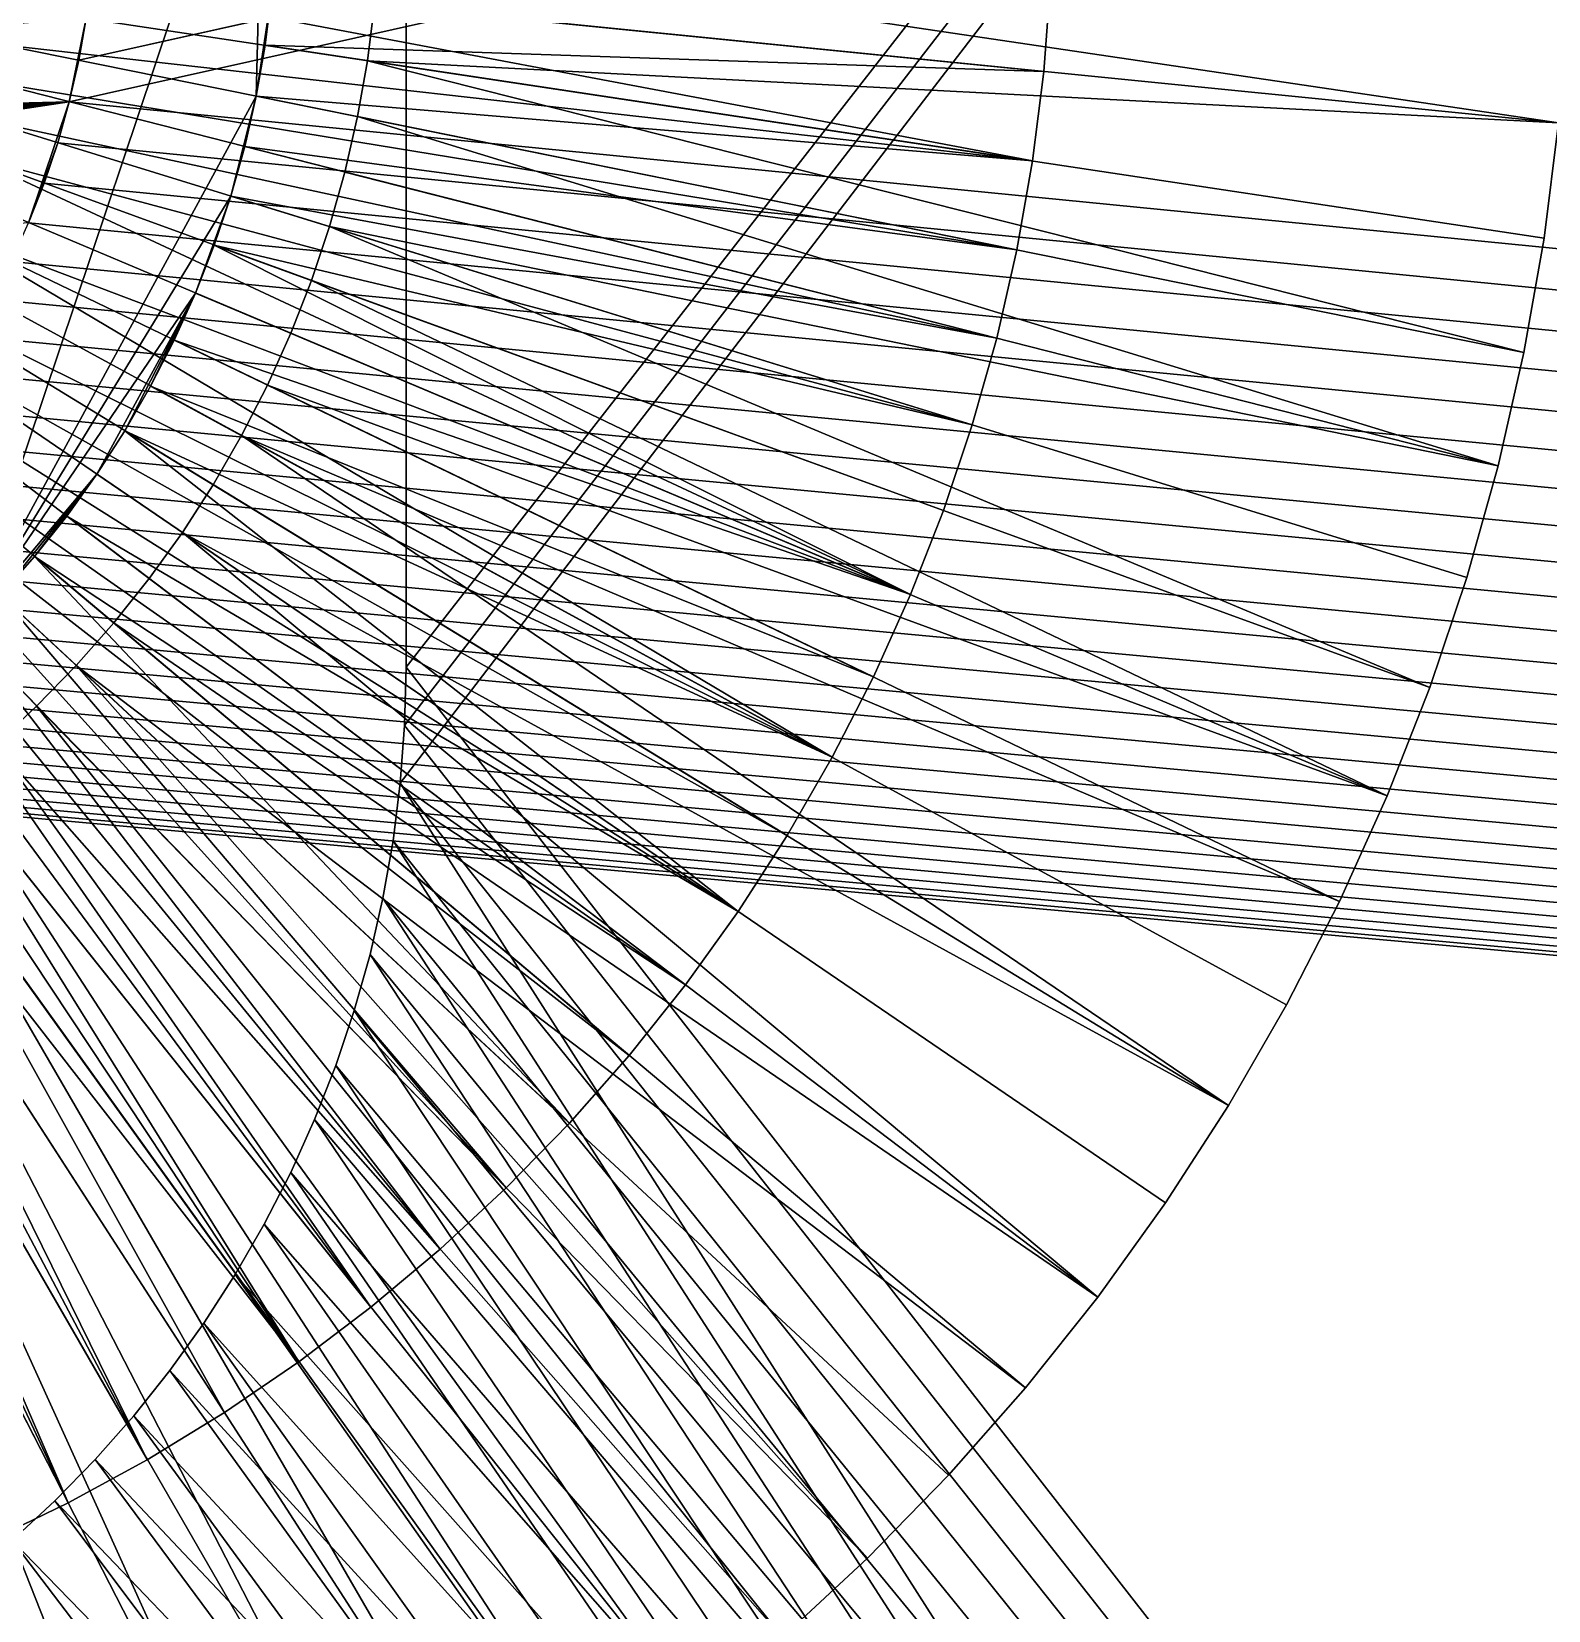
# Model space of a CAD drawing. Header units: millimetres. Extents: x 0 to 520, y -2 to 382.
# Drawn here: x 336.526 to 339.458, y 33.678 to 36.728 of the extents above; entities that cross this region are included whole.
import ezdxf

# ---------------------------------------------------------------- set-up
doc = ezdxf.new("R2010")
doc.units = ezdxf.units.MM

msp = doc.modelspace()

# ---------------------------------------------------------------- linework, layer by layer
at = {"layer": 'BRASS', "color": 52}
for points in [[(509.2, 369.2, 103), (10.8, 369.2, 103), (10.8, 10.8, 103)], [(509.2, 369.2, 103), (10.8, 10.8, 103), (509.2, 10.8, 103)], [(336.6173, 36.6731, 86), (481.6367, 69.0705, 86), (481.6847, 69.0037, 86)], [(336.6316, 36.7541, 86), (481.6367, 69.0705, 86), (336.6173, 36.6731, 86)], [(336.599, 36.5929, 86), (481.6847, 69.0037, 86), (499.5, 20.5, 86)], [(336.6173, 36.6731, 86), (481.6847, 69.0037, 86), (336.599, 36.5929, 86)], [(333.3684, 36.7541, 92), (336.6316, 37.2459, 92), (333.3827, 36.6731, 92)], [(333.3827, 36.6731, 92), (336.6316, 37.2459, 92), (336.6316, 36.7541, 92)], [(333.3827, 36.6731, 92), (336.6316, 36.7541, 92), (333.401, 36.5929, 92)], [(333.401, 36.5929, 92), (336.6316, 36.7541, 92), (333.4233, 36.5137, 92)], [(333.4233, 36.5137, 92), (336.6316, 36.7541, 92), (336.599, 36.5929, 92)], [(336.599, 36.5929, 92), (336.6316, 36.7541, 92), (336.6173, 36.6731, 92)], [(336.6173, 36.6731, 92), (336.6316, 36.7541, 92), (336.6173, 36.6731, 86)], [(336.6173, 36.6731, 86), (336.6316, 36.7541, 92), (336.6316, 36.7541, 86)], [(336.599, 36.5929, 92), (336.6173, 36.6731, 92), (336.599, 36.5929, 86)], [(336.599, 36.5929, 86), (336.6173, 36.6731, 92), (336.6173, 36.6731, 86)], [(333.4233, 36.5137, 92), (336.599, 36.5929, 92), (333.4495, 36.4357, 92)], [(333.4495, 36.4357, 92), (336.599, 36.5929, 92), (333.4796, 36.3591, 92)], [(333.4796, 36.3591, 92), (336.599, 36.5929, 92), (333.5134, 36.2841, 92)], [(333.5134, 36.2841, 92), (336.599, 36.5929, 92), (333.5509, 36.2109, 92)], [(333.5509, 36.2109, 92), (336.599, 36.5929, 92), (333.5921, 36.1396, 92)], [(333.5921, 36.1396, 92), (336.599, 36.5929, 92), (336.5204, 36.3591, 92)], [(336.5204, 36.3591, 92), (336.599, 36.5929, 92), (336.5767, 36.5137, 92)], [(336.599, 36.5929, 86), (499.5, 20.5, 86), (336.5767, 36.5137, 86)], [(336.5767, 36.5137, 92), (336.599, 36.5929, 92), (336.5767, 36.5137, 86)], [(336.5767, 36.5137, 86), (336.599, 36.5929, 92), (336.599, 36.5929, 86)], [(336.5204, 36.3591, 92), (336.5767, 36.5137, 92), (336.5505, 36.4357, 92)], [(336.5767, 36.5137, 86), (499.5, 20.5, 86), (336.5505, 36.4357, 86)], [(336.5505, 36.4357, 92), (336.5767, 36.5137, 92), (336.5505, 36.4357, 86)], [(336.5505, 36.4357, 86), (336.5767, 36.5137, 92), (336.5767, 36.5137, 86)], [(336.5505, 36.4357, 86), (499.5, 20.5, 86), (336.5204, 36.3591, 86)], [(336.5204, 36.3591, 92), (336.5505, 36.4357, 92), (336.5204, 36.3591, 86)], [(336.5204, 36.3591, 86), (336.5505, 36.4357, 92), (336.5505, 36.4357, 86)], [(336.5204, 36.3591, 86), (499.5, 20.5, 86), (336.4866, 36.2841, 86)], [(336.4866, 36.2841, 86), (499.5, 20.5, 86), (336.4491, 36.2109, 86)], [(336.4491, 36.2109, 86), (499.5, 20.5, 86), (336.4079, 36.1396, 86)], [(336.4079, 36.1396, 86), (499.5, 20.5, 86), (336.3633, 36.0705, 86)], [(336.3633, 36.0705, 86), (499.5, 20.5, 86), (336.3153, 36.0037, 86)], [(336.3153, 36.0037, 86), (499.5, 20.5, 86), (336.264, 35.9394, 86)], [(336.264, 35.9394, 86), (499.5, 20.5, 86), (336.2095, 35.8777, 86)], [(336.2095, 35.8777, 86), (499.5, 20.5, 86), (336.1521, 35.8188, 86)], [(336.1521, 35.8188, 86), (499.5, 20.5, 86), (336.0918, 35.7629, 86)], [(336.0918, 35.7629, 86), (499.5, 20.5, 86), (336.0288, 35.71, 86)], [(336.0288, 35.71, 86), (499.5, 20.5, 86), (335.9632, 35.6603, 86)], [(335.9632, 35.6603, 86), (499.5, 20.5, 86), (335.8952, 35.614, 86)], [(335.8952, 35.614, 86), (499.5, 20.5, 86), (335.825, 35.5711, 86)], [(335.825, 35.5711, 86), (499.5, 20.5, 86), (335.7527, 35.5317, 86)], [(335.7527, 35.5317, 86), (499.5, 20.5, 86), (335.6786, 35.496, 86)], [(335.6786, 35.496, 86), (499.5, 20.5, 86), (335.6028, 35.4641, 86)], [(335.6028, 35.4641, 86), (499.5, 20.5, 86), (335.5255, 35.4359, 86)], [(335.5255, 35.4359, 86), (499.5, 20.5, 86), (335.4469, 35.4117, 86)], [(335.3672, 35.3914, 86), (499.5, 20.5, 86), (335.2865, 35.3751, 86)], [(335.4469, 35.4117, 86), (499.5, 20.5, 86), (335.3672, 35.3914, 86)], [(335.2052, 35.3628, 86), (499.5, 20.5, 86), (335.1233, 35.3546, 86)], [(335.2865, 35.3751, 86), (499.5, 20.5, 86), (335.2052, 35.3628, 86)], [(499.5, 20.5, 86), (20.5, 20.5, 86), (185.0411, 35.3505, 86)], [(499.5, 20.5, 86), (185.0411, 35.3505, 86), (334.9589, 35.3505, 86)], [(335.0411, 35.3505, 86), (499.5, 20.5, 86), (334.9589, 35.3505, 86)], [(335.1233, 35.3546, 86), (499.5, 20.5, 86), (335.0411, 35.3505, 86)]]:
    msp.add_3dface(points, dxfattribs=at)
at = {"layer": 'STEEL', "color": 8}
for points in [[(347, 48, 86), (337.2472, 35.3878, 86), (337.2388, 35.276, 86)], [(347, 48, 86), (337.2388, 35.276, 86), (347, 20, 86)], [(347, 48, 86), (337.25, 35.5, 86), (337.2472, 35.3878, 86)], [(337.25, 38.5, 83), (347, 48, 83), (337.25, 35.5, 83)], [(337.25, 35.5, 83), (347, 48, 83), (347, 23, 83)], [(347, 48, 86), (337.25, 38.5, 86), (337.25, 35.5, 86)], [(337.25, 35.5, 83), (337.25, 35.5, 86), (337.25, 38.5, 83)], [(337.25, 38.5, 83), (337.25, 35.5, 86), (337.25, 38.5, 86)], [(336.3965, 38.4317, 90), (336.3965, 35.5683, 90), (336.9777, 37.2981, 90)], [(336.9777, 37.2981, 90), (336.3965, 35.5683, 90), (336.9603, 36.6037, 90)], [(336.9777, 37.2981, 90), (336.9603, 36.6037, 90), (336.9901, 36.8009, 90)], [(339.4776, 36.5519, 83), (337.1973, 36.8903, 83), (337.1891, 36.781, 83)], [(337.1973, 36.8903, 82), (339.4776, 36.5519, 82), (337.1891, 36.781, 82)], [(339.4944, 36.7757, 83), (337.1973, 36.8903, 83), (339.4776, 36.5519, 83)], [(337.1973, 36.8903, 82), (339.4944, 36.7757, 82), (339.4776, 36.5519, 82)], [(336.4925, 36.8506, 78.5), (338.4609, 36.4784, 78.5), (336.4832, 36.7764, 78.5)], [(336.4925, 36.8506, 78.5), (338.4826, 36.6515, 78.5), (338.4609, 36.4784, 78.5)], [(336.4925, 36.8506, 78.5), (338.4956, 36.8255, 78.5), (338.4826, 36.6515, 78.5)], [(338.4956, 36.8255, 82), (336.9901, 36.8009, 82), (338.4826, 36.6515, 82)], [(338.4826, 36.6515, 82), (338.4826, 36.6515, 78.5), (338.4956, 36.8255, 78.5)], [(338.4956, 36.8255, 82), (338.4826, 36.6515, 82), (338.4956, 36.8255, 78.5)], [(336.9901, 36.8009, 90), (336.9603, 36.6037, 90), (336.9777, 36.7019, 90)], [(336.9901, 36.8009, 90), (336.9777, 36.7019, 82), (336.9901, 36.8009, 82)], [(336.9901, 36.8009, 90), (336.9777, 36.7019, 90), (336.9777, 36.7019, 82)], [(338.4826, 36.6515, 82), (336.9901, 36.8009, 82), (336.9777, 36.7019, 82)], [(336.4832, 36.7764, 78.5), (338.4609, 36.4784, 78.5), (336.4703, 36.7028, 78.5)], [(339.4776, 36.5519, 83), (337.1891, 36.781, 83), (337.1754, 36.6721, 83)], [(337.1891, 36.781, 82), (339.4776, 36.5519, 82), (337.1754, 36.6721, 82)], [(337.1754, 36.6721, 82), (337.1891, 36.781, 83), (337.1891, 36.781, 82)], [(337.1754, 36.6721, 83), (337.1891, 36.781, 83), (337.1754, 36.6721, 82)], [(336.4703, 36.7028, 78.5), (338.4306, 36.3065, 78.5), (336.4536, 36.6299, 78.5)], [(336.4703, 36.7028, 78.5), (338.4609, 36.4784, 78.5), (338.4306, 36.3065, 78.5)], [(336.9777, 36.7019, 90), (336.9603, 36.6037, 90), (336.9603, 36.6037, 82)], [(336.9777, 36.7019, 90), (336.9603, 36.6037, 82), (336.9777, 36.7019, 82)], [(338.4609, 36.4784, 82), (336.9777, 36.7019, 82), (336.9603, 36.6037, 82)], [(338.4826, 36.6515, 82), (336.9777, 36.7019, 82), (338.4609, 36.4784, 82)], [(339.4108, 36.1083, 83), (337.1754, 36.6721, 83), (337.1564, 36.5641, 83)], [(337.1754, 36.6721, 82), (339.4108, 36.1083, 82), (337.1564, 36.5641, 82)], [(337.1564, 36.5641, 83), (337.1754, 36.6721, 83), (337.1564, 36.5641, 82)], [(337.1564, 36.5641, 82), (337.1754, 36.6721, 83), (337.1754, 36.6721, 82)], [(339.4497, 36.3293, 83), (337.1754, 36.6721, 83), (339.4108, 36.1083, 83)], [(339.4776, 36.5519, 83), (337.1754, 36.6721, 83), (339.4497, 36.3293, 83)], [(337.1754, 36.6721, 82), (339.4497, 36.3293, 82), (339.4108, 36.1083, 82)], [(337.1754, 36.6721, 82), (339.4776, 36.5519, 82), (339.4497, 36.3293, 82)], [(338.4826, 36.6515, 82), (338.4609, 36.4784, 78.5), (338.4826, 36.6515, 78.5)], [(338.4826, 36.6515, 82), (338.4609, 36.4784, 82), (338.4609, 36.4784, 78.5)], [(336.4536, 36.6299, 78.5), (338.3918, 36.1363, 78.5), (336.4334, 36.5579, 78.5)], [(336.4536, 36.6299, 78.5), (338.4306, 36.3065, 78.5), (338.3918, 36.1363, 78.5)], [(336.9603, 36.6037, 90), (336.3965, 35.5683, 90), (336.9111, 36.4105, 90)], [(336.9603, 36.6037, 90), (336.9111, 36.4105, 90), (336.9382, 36.5065, 90)], [(336.9603, 36.6037, 90), (336.9382, 36.5065, 90), (336.9382, 36.5065, 82)], [(336.9603, 36.6037, 90), (336.9382, 36.5065, 82), (336.9603, 36.6037, 82)], [(338.4306, 36.3065, 82), (336.9603, 36.6037, 82), (336.9382, 36.5065, 82)], [(338.4609, 36.4784, 82), (336.9603, 36.6037, 82), (338.4306, 36.3065, 82)], [(336.4334, 36.5579, 78.5), (338.3445, 35.9684, 78.5), (336.4095, 36.487, 78.5)], [(336.4334, 36.5579, 78.5), (338.3918, 36.1363, 78.5), (338.3445, 35.9684, 78.5)], [(339.3608, 35.8896, 83), (337.1564, 36.5641, 83), (337.132, 36.4571, 83)], [(337.1564, 36.5641, 82), (339.3608, 35.8896, 82), (337.132, 36.4571, 82)], [(337.132, 36.4571, 83), (337.1564, 36.5641, 83), (337.132, 36.4571, 82)], [(337.132, 36.4571, 82), (337.1564, 36.5641, 83), (337.1564, 36.5641, 82)], [(339.4108, 36.1083, 83), (337.1564, 36.5641, 83), (339.3608, 35.8896, 83)], [(337.1564, 36.5641, 82), (339.4108, 36.1083, 82), (339.3608, 35.8896, 82)], [(339.4776, 36.5519, 83), (339.4497, 36.3293, 82), (339.4776, 36.5519, 82)], [(339.4776, 36.5519, 83), (339.4497, 36.3293, 83), (339.4497, 36.3293, 82)], [(336.4095, 36.487, 78.5), (338.2252, 35.6405, 78.5), (336.3822, 36.4173, 78.5)], [(336.4095, 36.487, 78.5), (338.2889, 35.8029, 78.5), (338.2252, 35.6405, 78.5)], [(336.4095, 36.487, 78.5), (338.3445, 35.9684, 78.5), (338.2889, 35.8029, 78.5)], [(336.9111, 36.4105, 90), (336.9111, 36.4105, 82), (336.9382, 36.5065, 82)], [(336.9382, 36.5065, 90), (336.9111, 36.4105, 90), (336.9382, 36.5065, 82)], [(338.3918, 36.1363, 82), (336.9382, 36.5065, 82), (336.9111, 36.4105, 82)], [(338.4306, 36.3065, 82), (336.9382, 36.5065, 82), (338.3918, 36.1363, 82)], [(339.3608, 35.8896, 83), (337.132, 36.4571, 83), (337.1023, 36.3515, 83)], [(337.132, 36.4571, 82), (339.3608, 35.8896, 82), (337.1023, 36.3515, 82)], [(337.1023, 36.3515, 82), (337.1023, 36.3515, 83), (337.132, 36.4571, 82)], [(337.1023, 36.3515, 83), (337.132, 36.4571, 83), (337.132, 36.4571, 82)], [(338.4609, 36.4784, 82), (338.4306, 36.3065, 82), (338.4306, 36.3065, 78.5)], [(338.4609, 36.4784, 82), (338.4306, 36.3065, 78.5), (338.4609, 36.4784, 78.5)], [(336.3822, 36.4173, 78.5), (338.2252, 35.6405, 78.5), (336.3515, 36.3492, 78.5)], [(336.9111, 36.4105, 90), (336.3965, 35.5683, 90), (336.843, 36.2231, 90)], [(336.9111, 36.4105, 90), (336.843, 36.2231, 90), (336.8794, 36.316, 90)], [(336.9111, 36.4105, 90), (336.8794, 36.316, 90), (336.8794, 36.316, 82)], [(336.9111, 36.4105, 90), (336.8794, 36.316, 82), (336.9111, 36.4105, 82)], [(338.3445, 35.9684, 82), (336.9111, 36.4105, 82), (336.8794, 36.316, 82)], [(338.3918, 36.1363, 82), (336.9111, 36.4105, 82), (338.3445, 35.9684, 82)], [(336.3515, 36.3492, 78.5), (338.0738, 35.3261, 78.5), (336.3173, 36.2826, 78.5)], [(336.3515, 36.3492, 78.5), (338.1534, 35.4814, 78.5), (338.0738, 35.3261, 78.5)], [(336.3515, 36.3492, 78.5), (338.2252, 35.6405, 78.5), (338.1534, 35.4814, 78.5)], [(339.2286, 35.4609, 83), (337.1023, 36.3515, 83), (337.0673, 36.2476, 83)], [(337.1023, 36.3515, 82), (339.2286, 35.4609, 82), (337.0673, 36.2476, 82)], [(337.0673, 36.2476, 83), (337.1023, 36.3515, 83), (337.0673, 36.2476, 82)], [(337.0673, 36.2476, 82), (337.1023, 36.3515, 83), (337.1023, 36.3515, 82)], [(339.3001, 35.6736, 83), (337.1023, 36.3515, 83), (339.2286, 35.4609, 83)], [(339.3608, 35.8896, 83), (337.1023, 36.3515, 83), (339.3001, 35.6736, 83)], [(337.1023, 36.3515, 82), (339.3001, 35.6736, 82), (339.2286, 35.4609, 82)], [(337.1023, 36.3515, 82), (339.3608, 35.8896, 82), (339.3001, 35.6736, 82)], [(336.8794, 36.316, 90), (336.843, 36.2231, 90), (336.843, 36.2231, 82)], [(336.8794, 36.316, 90), (336.843, 36.2231, 82), (336.8794, 36.316, 82)], [(338.2252, 35.6405, 82), (336.8794, 36.316, 82), (336.843, 36.2231, 82)], [(338.2889, 35.8029, 82), (336.8794, 36.316, 82), (338.2252, 35.6405, 82)], [(338.3445, 35.9684, 82), (336.8794, 36.316, 82), (338.2889, 35.8029, 82)], [(338.3918, 36.1363, 82), (338.3918, 36.1363, 78.5), (338.4306, 36.3065, 78.5)], [(338.4306, 36.3065, 82), (338.3918, 36.1363, 82), (338.4306, 36.3065, 78.5)], [(339.4497, 36.3293, 83), (339.4108, 36.1083, 83), (339.4108, 36.1083, 82)], [(339.4497, 36.3293, 83), (339.4108, 36.1083, 82), (339.4497, 36.3293, 82)], [(336.3173, 36.2826, 78.5), (338.0738, 35.3261, 78.5), (336.2799, 36.2178, 78.5)], [(339.1466, 35.252, 83), (337.0673, 36.2476, 83), (337.0272, 36.1454, 83)], [(337.0673, 36.2476, 82), (339.1466, 35.252, 82), (337.0272, 36.1454, 82)], [(337.0272, 36.1454, 83), (337.0673, 36.2476, 83), (337.0272, 36.1454, 82)], [(337.0272, 36.1454, 82), (337.0673, 36.2476, 83), (337.0673, 36.2476, 82)], [(339.2286, 35.4609, 83), (337.0673, 36.2476, 83), (339.1466, 35.252, 83)], [(337.0673, 36.2476, 82), (339.2286, 35.4609, 82), (339.1466, 35.252, 82)], [(336.2799, 36.2178, 78.5), (337.9865, 35.175, 78.5), (336.2394, 36.155, 78.5)], [(336.2799, 36.2178, 78.5), (338.0738, 35.3261, 78.5), (337.9865, 35.175, 78.5)], [(336.843, 36.2231, 90), (336.3965, 35.5683, 90), (336.6525, 35.8734, 90)], [(336.843, 36.2231, 90), (336.6525, 35.8734, 90), (336.7066, 35.9571, 90)], [(336.843, 36.2231, 90), (336.7066, 35.9571, 90), (336.7564, 36.0435, 90)], [(336.843, 36.2231, 90), (336.7564, 36.0435, 90), (336.8019, 36.1322, 90)], [(336.8019, 36.1322, 90), (336.8019, 36.1322, 82), (336.843, 36.2231, 82)], [(336.843, 36.2231, 90), (336.8019, 36.1322, 90), (336.843, 36.2231, 82)], [(338.2252, 35.6405, 82), (336.843, 36.2231, 82), (336.8019, 36.1322, 82)], [(336.2394, 36.155, 78.5), (337.8918, 35.0284, 78.5), (336.1957, 36.0943, 78.5)], [(336.2394, 36.155, 78.5), (337.9865, 35.175, 78.5), (337.8918, 35.0284, 78.5)], [(336.8019, 36.1322, 90), (336.7564, 36.0435, 90), (336.7564, 36.0435, 82)], [(336.8019, 36.1322, 90), (336.7564, 36.0435, 82), (336.8019, 36.1322, 82)], [(338.1534, 35.4814, 82), (336.8019, 36.1322, 82), (336.7564, 36.0435, 82)], [(338.2252, 35.6405, 82), (336.8019, 36.1322, 82), (338.1534, 35.4814, 82)], [(339.1466, 35.252, 83), (337.0272, 36.1454, 83), (336.9821, 36.0455, 83)], [(337.0272, 36.1454, 82), (339.1466, 35.252, 82), (336.9821, 36.0455, 82)], [(336.9821, 36.0455, 82), (336.9821, 36.0455, 83), (337.0272, 36.1454, 82)], [(336.9821, 36.0455, 83), (337.0272, 36.1454, 83), (337.0272, 36.1454, 82)], [(338.3918, 36.1363, 82), (338.3445, 35.9684, 82), (338.3445, 35.9684, 78.5)], [(338.3918, 36.1363, 82), (338.3445, 35.9684, 78.5), (338.3918, 36.1363, 78.5)], [(336.1957, 36.0943, 78.5), (337.79, 34.8867, 78.5), (336.1491, 36.0358, 78.5)], [(336.1957, 36.0943, 78.5), (337.8918, 35.0284, 78.5), (337.79, 34.8867, 78.5)], [(339.4108, 36.1083, 83), (339.3608, 35.8896, 83), (339.3608, 35.8896, 82)], [(339.4108, 36.1083, 83), (339.3608, 35.8896, 82), (339.4108, 36.1083, 82)], [(336.1491, 36.0358, 78.5), (337.6812, 34.7502, 78.5), (336.0996, 35.9797, 78.5)], [(336.1491, 36.0358, 78.5), (337.79, 34.8867, 78.5), (337.6812, 34.7502, 78.5)], [(336.7564, 36.0435, 90), (336.7066, 35.9571, 90), (336.7066, 35.9571, 82)], [(336.7564, 36.0435, 90), (336.7066, 35.9571, 82), (336.7564, 36.0435, 82)], [(338.0738, 35.3261, 82), (336.7564, 36.0435, 82), (336.7066, 35.9571, 82)], [(338.1534, 35.4814, 82), (336.7564, 36.0435, 82), (338.0738, 35.3261, 82)], [(339.0544, 35.0475, 83), (336.9821, 36.0455, 83), (336.9321, 35.9478, 83)], [(336.9821, 36.0455, 82), (339.0544, 35.0475, 82), (336.9321, 35.9478, 82)], [(336.9321, 35.9478, 83), (336.9821, 36.0455, 83), (336.9321, 35.9478, 82)], [(336.9321, 35.9478, 82), (336.9821, 36.0455, 83), (336.9821, 36.0455, 82)], [(339.1466, 35.252, 83), (336.9821, 36.0455, 83), (339.0544, 35.0475, 83)], [(336.9821, 36.0455, 82), (339.1466, 35.252, 82), (339.0544, 35.0475, 82)], [(336.0474, 35.9262, 78.5), (336.0996, 35.9797, 78.5), (337.4438, 34.4945, 78.5)], [(336.0996, 35.9797, 78.5), (337.5657, 34.6194, 78.5), (337.4438, 34.4945, 78.5)], [(336.0996, 35.9797, 78.5), (337.6812, 34.7502, 78.5), (337.5657, 34.6194, 78.5)], [(338.3445, 35.9684, 82), (338.2889, 35.8029, 82), (338.2889, 35.8029, 78.5)], [(338.3445, 35.9684, 82), (338.2889, 35.8029, 78.5), (338.3445, 35.9684, 78.5)], [(336.6525, 35.8734, 90), (336.6525, 35.8734, 82), (336.7066, 35.9571, 82)], [(336.7066, 35.9571, 90), (336.6525, 35.8734, 90), (336.7066, 35.9571, 82)], [(337.8918, 35.0284, 82), (336.7066, 35.9571, 82), (336.6525, 35.8734, 82)], [(337.9865, 35.175, 82), (336.7066, 35.9571, 82), (337.8918, 35.0284, 82)], [(338.0738, 35.3261, 82), (336.7066, 35.9571, 82), (337.9865, 35.175, 82)], [(338.8398, 34.6535, 83), (336.9321, 35.9478, 83), (336.8772, 35.8528, 83)], [(336.9321, 35.9478, 82), (338.8398, 34.6535, 82), (336.8772, 35.8528, 82)], [(336.8772, 35.8528, 83), (336.9321, 35.9478, 83), (336.8772, 35.8528, 82)], [(336.8772, 35.8528, 82), (336.9321, 35.9478, 83), (336.9321, 35.9478, 82)], [(338.952, 34.8479, 83), (336.9321, 35.9478, 83), (338.8398, 34.6535, 83)], [(339.0544, 35.0475, 83), (336.9321, 35.9478, 83), (338.952, 34.8479, 83)], [(336.9321, 35.9478, 82), (338.952, 34.8479, 82), (338.8398, 34.6535, 82)], [(336.9321, 35.9478, 82), (339.0544, 35.0475, 82), (338.952, 34.8479, 82)], [(335.9925, 35.8753, 78.5), (336.0474, 35.9262, 78.5), (337.3159, 34.3758, 78.5)], [(337.3159, 34.3758, 78.5), (336.0474, 35.9262, 78.5), (337.4438, 34.4945, 78.5)], [(339.3001, 35.6736, 83), (339.3001, 35.6736, 82), (339.3608, 35.8896, 82)], [(339.3608, 35.8896, 83), (339.3001, 35.6736, 83), (339.3608, 35.8896, 82)], [(335.9352, 35.8273, 78.5), (335.9925, 35.8753, 78.5), (337.1822, 34.2636, 78.5)], [(337.1822, 34.2636, 78.5), (335.9925, 35.8753, 78.5), (337.3159, 34.3758, 78.5)], [(336.6525, 35.8734, 90), (336.3965, 35.5683, 90), (336.4661, 35.6397, 90)], [(336.6525, 35.8734, 90), (336.4661, 35.6397, 90), (336.5321, 35.7144, 90)], [(336.6525, 35.8734, 90), (336.5321, 35.7144, 90), (336.5943, 35.7924, 90)], [(336.6525, 35.8734, 90), (336.5943, 35.7924, 90), (336.5943, 35.7924, 82)], [(336.6525, 35.8734, 90), (336.5943, 35.7924, 82), (336.6525, 35.8734, 82)], [(337.8918, 35.0284, 82), (336.6525, 35.8734, 82), (336.5943, 35.7924, 82)], [(338.8398, 34.6535, 83), (336.8772, 35.8528, 83), (336.8177, 35.7607, 83)], [(336.8772, 35.8528, 82), (338.8398, 34.6535, 82), (336.8177, 35.7607, 82)], [(336.8177, 35.7607, 82), (336.8177, 35.7607, 83), (336.8772, 35.8528, 82)], [(336.8177, 35.7607, 83), (336.8772, 35.8528, 83), (336.8772, 35.8528, 82)], [(335.8756, 35.7821, 78.5), (335.9352, 35.8273, 78.5), (337.0431, 34.1582, 78.5)], [(337.0431, 34.1582, 78.5), (335.9352, 35.8273, 78.5), (337.1822, 34.2636, 78.5)], [(336.5943, 35.7924, 90), (336.5321, 35.7144, 90), (336.5321, 35.7144, 82)], [(336.5943, 35.7924, 90), (336.5321, 35.7144, 82), (336.5943, 35.7924, 82)], [(337.79, 34.8867, 82), (336.5943, 35.7924, 82), (336.5321, 35.7144, 82)], [(337.8918, 35.0284, 82), (336.5943, 35.7924, 82), (337.79, 34.8867, 82)], [(338.2889, 35.8029, 82), (338.2252, 35.6405, 82), (338.2252, 35.6405, 78.5)], [(338.2889, 35.8029, 82), (338.2252, 35.6405, 78.5), (338.2889, 35.8029, 78.5)], [(335.8138, 35.74, 78.5), (335.8756, 35.7821, 78.5), (337.0431, 34.1582, 78.5)], [(338.5871, 34.2829, 83), (336.8177, 35.7607, 83), (336.7537, 35.6716, 83)], [(336.8177, 35.7607, 82), (338.5871, 34.2829, 82), (336.7537, 35.6716, 82)], [(336.7537, 35.6716, 83), (336.8177, 35.7607, 83), (336.7537, 35.6716, 82)], [(336.7537, 35.6716, 82), (336.8177, 35.7607, 83), (336.8177, 35.7607, 82)], [(338.7181, 34.4651, 83), (336.8177, 35.7607, 83), (338.5871, 34.2829, 83)], [(338.8398, 34.6535, 83), (336.8177, 35.7607, 83), (338.7181, 34.4651, 83)], [(336.8177, 35.7607, 82), (338.7181, 34.4651, 82), (338.5871, 34.2829, 82)], [(336.8177, 35.7607, 82), (338.8398, 34.6535, 82), (338.7181, 34.4651, 82)], [(335.75, 35.701, 78.5), (335.8138, 35.74, 78.5), (336.75, 33.9689, 78.5)], [(336.75, 33.9689, 78.5), (335.8138, 35.74, 78.5), (336.8989, 34.0599, 78.5)], [(336.8989, 34.0599, 78.5), (335.8138, 35.74, 78.5), (337.0431, 34.1582, 78.5)], [(335.6843, 35.6652, 78.5), (335.75, 35.701, 78.5), (336.5967, 33.8854, 78.5)], [(336.5967, 33.8854, 78.5), (335.75, 35.701, 78.5), (336.75, 33.9689, 78.5)], [(336.5321, 35.7144, 90), (336.4661, 35.6397, 90), (336.4661, 35.6397, 82)], [(336.5321, 35.7144, 90), (336.4661, 35.6397, 82), (336.5321, 35.7144, 82)], [(336.5321, 35.7144, 82), (336.4661, 35.6397, 82), (337.5657, 34.6194, 82)], [(337.6812, 34.7502, 82), (336.5321, 35.7144, 82), (337.5657, 34.6194, 82)], [(337.79, 34.8867, 82), (336.5321, 35.7144, 82), (337.6812, 34.7502, 82)], [(336.4395, 33.8097, 78.5), (335.6843, 35.6652, 78.5), (336.5967, 33.8854, 78.5)], [(338.5871, 34.2829, 83), (336.7537, 35.6716, 83), (336.6853, 35.5859, 83)], [(336.7537, 35.6716, 82), (338.5871, 34.2829, 82), (336.6853, 35.5859, 82)], [(336.6853, 35.5859, 83), (336.7537, 35.6716, 83), (336.6853, 35.5859, 82)], [(336.6853, 35.5859, 82), (336.7537, 35.6716, 83), (336.7537, 35.6716, 82)], [(339.3001, 35.6736, 83), (339.2286, 35.4609, 83), (339.2286, 35.4609, 82)], [(339.3001, 35.6736, 83), (339.2286, 35.4609, 82), (339.3001, 35.6736, 82)], [(336.4661, 35.6397, 82), (336.3965, 35.5683, 82), (337.4438, 34.4945, 82)], [(337.5657, 34.6194, 82), (336.4661, 35.6397, 82), (337.4438, 34.4945, 82)], [(338.2252, 35.6405, 82), (338.1534, 35.4814, 82), (338.1534, 35.4814, 78.5)], [(338.2252, 35.6405, 82), (338.1534, 35.4814, 78.5), (338.2252, 35.6405, 78.5)], [(338.4472, 34.1075, 83), (336.6853, 35.5859, 83), (336.6127, 35.5036, 83)], [(336.6853, 35.5859, 82), (338.4472, 34.1075, 82), (336.6127, 35.5036, 82)], [(336.6127, 35.5036, 83), (336.6853, 35.5859, 83), (336.6127, 35.5036, 82)], [(336.6127, 35.5036, 82), (336.6853, 35.5859, 83), (336.6853, 35.5859, 82)], [(338.5871, 34.2829, 83), (336.6853, 35.5859, 83), (338.4472, 34.1075, 83)], [(336.6853, 35.5859, 82), (338.5871, 34.2829, 82), (338.4472, 34.1075, 82)], [(336.3965, 35.5683, 82), (336.3234, 35.5004, 82), (337.3159, 34.3758, 82)], [(336.3965, 35.5683, 82), (337.3159, 34.3758, 82), (337.4438, 34.4945, 82)], [(336.3234, 35.5004, 82), (336.247, 35.4363, 82), (337.1822, 34.2636, 82)], [(336.3234, 35.5004, 82), (337.1822, 34.2636, 82), (337.3159, 34.3758, 82)], [(336.6127, 35.5036, 83), (336.5361, 35.4251, 83), (338.1421, 33.7786, 83)], [(336.5361, 35.4251, 82), (336.6127, 35.5036, 82), (338.1421, 33.7786, 82)], [(336.5361, 35.4251, 82), (336.6127, 35.5036, 83), (336.6127, 35.5036, 82)], [(336.5361, 35.4251, 83), (336.6127, 35.5036, 83), (336.5361, 35.4251, 82)], [(338.2987, 33.9392, 83), (336.6127, 35.5036, 83), (338.1421, 33.7786, 83)], [(338.4472, 34.1075, 83), (336.6127, 35.5036, 83), (338.2987, 33.9392, 83)], [(336.6127, 35.5036, 82), (338.2987, 33.9392, 82), (338.1421, 33.7786, 82)], [(336.6127, 35.5036, 82), (338.4472, 34.1075, 82), (338.2987, 33.9392, 82)], [(337.2472, 35.3878, 83), (337.25, 35.5, 83), (347, 23, 83)], [(337.2472, 35.3878, 83), (337.25, 35.5, 86), (337.25, 35.5, 83)], [(337.2472, 35.3878, 86), (337.25, 35.5, 86), (337.2472, 35.3878, 83)], [(338.1534, 35.4814, 82), (338.0738, 35.3261, 82), (338.0738, 35.3261, 78.5)], [(338.1534, 35.4814, 82), (338.0738, 35.3261, 78.5), (338.1534, 35.4814, 78.5)], [(339.2286, 35.4609, 83), (339.1466, 35.252, 83), (339.1466, 35.252, 82)], [(339.2286, 35.4609, 83), (339.1466, 35.252, 82), (339.2286, 35.4609, 82)], [(336.247, 35.4363, 82), (336.1675, 35.3761, 82), (337.0431, 34.1582, 82)], [(336.247, 35.4363, 82), (337.0431, 34.1582, 82), (337.1822, 34.2636, 82)], [(336.5361, 35.4251, 83), (336.4557, 35.3505, 83), (337.9776, 33.626, 83)], [(336.4557, 35.3505, 82), (336.5361, 35.4251, 82), (337.9776, 33.626, 82)], [(336.4557, 35.3505, 82), (336.5361, 35.4251, 83), (336.5361, 35.4251, 82)], [(336.4557, 35.3505, 83), (336.5361, 35.4251, 83), (336.4557, 35.3505, 82)], [(336.5361, 35.4251, 83), (337.9776, 33.626, 83), (338.1421, 33.7786, 83)], [(337.9776, 33.626, 82), (336.5361, 35.4251, 82), (338.1421, 33.7786, 82)], [(336.1675, 35.3761, 82), (336.0851, 35.3199, 82), (336.8989, 34.0599, 82)], [(336.1675, 35.3761, 82), (336.8989, 34.0599, 82), (337.0431, 34.1582, 82)], [(337.2388, 35.276, 83), (337.2472, 35.3878, 83), (347, 23, 83)], [(337.2388, 35.276, 83), (337.2472, 35.3878, 86), (337.2472, 35.3878, 83)], [(337.2388, 35.276, 86), (337.2472, 35.3878, 86), (337.2388, 35.276, 83)], [(336.4557, 35.3505, 83), (336.3717, 35.28, 83), (337.8057, 33.4818, 83)], [(336.3717, 35.28, 82), (336.4557, 35.3505, 82), (337.8057, 33.4818, 82)], [(336.4557, 35.3505, 83), (337.8057, 33.4818, 83), (337.9776, 33.626, 83)], [(337.8057, 33.4818, 82), (336.4557, 35.3505, 82), (337.9776, 33.626, 82)], [(336.0851, 35.3199, 82), (336, 35.2679, 82), (336.75, 33.9689, 82)], [(336.0851, 35.3199, 82), (336.75, 33.9689, 82), (336.8989, 34.0599, 82)], [(337.9865, 35.175, 82), (337.9865, 35.175, 78.5), (338.0738, 35.3261, 78.5)], [(338.0738, 35.3261, 82), (337.9865, 35.175, 82), (338.0738, 35.3261, 78.5)], [(336, 35.2679, 82), (335.9124, 35.2203, 82), (336.5967, 33.8854, 82)], [(336, 35.2679, 82), (336.5967, 33.8854, 82), (336.75, 33.9689, 82)], [(336.3717, 35.28, 83), (336.2842, 35.2137, 83), (337.6268, 33.3463, 83)], [(336.2842, 35.2137, 82), (336.3717, 35.28, 82), (337.6268, 33.3463, 82)], [(336.3717, 35.28, 83), (337.6268, 33.3463, 83), (337.8057, 33.4818, 83)], [(337.6268, 33.3463, 82), (336.3717, 35.28, 82), (337.8057, 33.4818, 82)], [(337.2249, 35.1647, 83), (337.2388, 35.276, 83), (347, 23, 83)], [(337.2388, 35.276, 86), (337.2249, 35.1647, 86), (347, 20, 86)], [(337.2249, 35.1647, 83), (337.2249, 35.1647, 86), (337.2388, 35.276, 83)], [(337.2249, 35.1647, 86), (337.2388, 35.276, 86), (337.2388, 35.276, 83)], [(339.0544, 35.0475, 83), (339.0544, 35.0475, 82), (339.1466, 35.252, 82)], [(339.1466, 35.252, 83), (339.0544, 35.0475, 83), (339.1466, 35.252, 82)], [(335.9124, 35.2203, 82), (336.4395, 33.8097, 82), (336.5967, 33.8854, 82)], [(336.2842, 35.2137, 83), (336.1936, 35.1519, 83), (337.4415, 33.2199, 83)], [(336.1936, 35.1519, 82), (336.2842, 35.2137, 82), (337.4415, 33.2199, 82)], [(336.2842, 35.2137, 83), (337.4415, 33.2199, 83), (337.6268, 33.3463, 83)], [(337.4415, 33.2199, 82), (336.2842, 35.2137, 82), (337.6268, 33.3463, 82)], [(336.1936, 35.1519, 83), (336.1, 35.0947, 83), (337.25, 33.1029, 83)], [(336.1, 35.0947, 82), (336.1936, 35.1519, 82), (337.25, 33.1029, 82)], [(336.1936, 35.1519, 83), (337.25, 33.1029, 83), (337.4415, 33.2199, 83)], [(337.25, 33.1029, 82), (336.1936, 35.1519, 82), (337.4415, 33.2199, 82)], [(337.2054, 35.0542, 83), (337.2249, 35.1647, 83), (347, 23, 83)], [(337.2249, 35.1647, 86), (337.2054, 35.0542, 86), (347, 20, 86)], [(337.2054, 35.0542, 83), (337.2249, 35.1647, 86), (337.2249, 35.1647, 83)], [(337.2054, 35.0542, 86), (337.2249, 35.1647, 86), (337.2054, 35.0542, 83)], [(337.9865, 35.175, 82), (337.8918, 35.0284, 82), (337.8918, 35.0284, 78.5)], [(337.9865, 35.175, 82), (337.8918, 35.0284, 78.5), (337.9865, 35.175, 78.5)], [(336.1, 35.0947, 83), (336.0037, 35.0423, 83), (337.0529, 32.9956, 83)], [(336.0037, 35.0423, 82), (336.1, 35.0947, 82), (337.0529, 32.9956, 82)], [(336.1, 35.0947, 83), (337.0529, 32.9956, 83), (337.25, 33.1029, 83)], [(337.0529, 32.9956, 82), (336.1, 35.0947, 82), (337.25, 33.1029, 82)], [(337.1804, 34.9448, 83), (337.2054, 35.0542, 83), (347, 23, 83)], [(337.2054, 35.0542, 86), (337.1804, 34.9448, 86), (347, 20, 86)], [(337.1804, 34.9448, 83), (337.2054, 35.0542, 86), (337.2054, 35.0542, 83)], [(337.1804, 34.9448, 86), (337.2054, 35.0542, 86), (337.1804, 34.9448, 83)], [(336.0037, 35.0423, 83), (335.9048, 34.9947, 83), (336.8508, 32.8982, 83)], [(335.9048, 34.9947, 82), (336.0037, 35.0423, 82), (336.8508, 32.8982, 82)], [(336.0037, 35.0423, 83), (336.8508, 32.8982, 83), (337.0529, 32.9956, 83)], [(336.8508, 32.8982, 82), (336.0037, 35.0423, 82), (337.0529, 32.9956, 82)], [(337.8918, 35.0284, 82), (337.79, 34.8867, 82), (337.79, 34.8867, 78.5)], [(337.8918, 35.0284, 82), (337.79, 34.8867, 78.5), (337.8918, 35.0284, 78.5)], [(339.0544, 35.0475, 83), (338.952, 34.8479, 83), (338.952, 34.8479, 82)], [(339.0544, 35.0475, 83), (338.952, 34.8479, 82), (339.0544, 35.0475, 82)], [(335.9048, 34.9947, 83), (335.8038, 34.9521, 83), (336.644, 32.8111, 83)], [(335.8038, 34.9521, 82), (335.9048, 34.9947, 82), (336.644, 32.8111, 82)], [(335.9048, 34.9947, 83), (336.644, 32.8111, 83), (336.8508, 32.8982, 83)], [(336.644, 32.8111, 82), (335.9048, 34.9947, 82), (336.8508, 32.8982, 82)], [(335.8038, 34.9521, 83), (336.4332, 32.7343, 83), (336.644, 32.8111, 83)], [(336.4332, 32.7343, 82), (335.8038, 34.9521, 82), (336.644, 32.8111, 82)], [(337.15, 34.8368, 83), (337.1804, 34.9448, 83), (347, 23, 83)], [(337.1804, 34.9448, 86), (337.15, 34.8368, 86), (347, 20, 86)], [(337.15, 34.8368, 83), (337.1804, 34.9448, 86), (337.1804, 34.9448, 83)], [(337.15, 34.8368, 86), (337.1804, 34.9448, 86), (337.15, 34.8368, 83)], [(337.79, 34.8867, 82), (337.6812, 34.7502, 82), (337.6812, 34.7502, 78.5)], [(337.79, 34.8867, 82), (337.6812, 34.7502, 78.5), (337.79, 34.8867, 78.5)], [(338.952, 34.8479, 83), (338.8398, 34.6535, 83), (338.8398, 34.6535, 82)], [(338.952, 34.8479, 83), (338.8398, 34.6535, 82), (338.952, 34.8479, 82)], [(337.1143, 34.7305, 83), (337.15, 34.8368, 83), (347, 23, 83)], [(337.15, 34.8368, 86), (337.1143, 34.7305, 86), (347, 20, 86)], [(337.1143, 34.7305, 83), (337.15, 34.8368, 86), (337.15, 34.8368, 83)], [(337.1143, 34.7305, 86), (337.15, 34.8368, 86), (337.1143, 34.7305, 83)], [(337.6812, 34.7502, 82), (337.5657, 34.6194, 82), (337.5657, 34.6194, 78.5)], [(337.6812, 34.7502, 82), (337.5657, 34.6194, 78.5), (337.6812, 34.7502, 78.5)], [(337.0733, 34.626, 83), (337.1143, 34.7305, 83), (347, 23, 83)], [(337.1143, 34.7305, 86), (337.0733, 34.626, 86), (347, 20, 86)], [(337.0733, 34.626, 83), (337.0733, 34.626, 86), (337.1143, 34.7305, 83)], [(337.0733, 34.626, 86), (337.1143, 34.7305, 86), (337.1143, 34.7305, 83)], [(338.7181, 34.4651, 83), (338.7181, 34.4651, 82), (338.8398, 34.6535, 82)], [(338.8398, 34.6535, 83), (338.7181, 34.4651, 83), (338.8398, 34.6535, 82)], [(337.0272, 34.5238, 83), (337.0733, 34.626, 83), (347, 23, 83)], [(337.0733, 34.626, 86), (337.0272, 34.5238, 86), (347, 20, 86)], [(337.0272, 34.5238, 86), (337.0733, 34.626, 86), (337.0272, 34.5238, 83)], [(337.0272, 34.5238, 83), (337.0733, 34.626, 86), (337.0733, 34.626, 83)], [(337.4438, 34.4945, 82), (337.4438, 34.4945, 78.5), (337.5657, 34.6194, 78.5)], [(337.5657, 34.6194, 82), (337.4438, 34.4945, 82), (337.5657, 34.6194, 78.5)], [(336.976, 34.4239, 83), (337.0272, 34.5238, 83), (347, 23, 83)], [(337.0272, 34.5238, 86), (336.976, 34.4239, 86), (347, 20, 86)], [(336.976, 34.4239, 83), (336.976, 34.4239, 86), (337.0272, 34.5238, 83)], [(336.976, 34.4239, 86), (337.0272, 34.5238, 86), (337.0272, 34.5238, 83)], [(337.4438, 34.4945, 82), (337.3159, 34.3758, 78.5), (337.4438, 34.4945, 78.5)], [(337.4438, 34.4945, 82), (337.3159, 34.3758, 82), (337.3159, 34.3758, 78.5)], [(338.7181, 34.4651, 83), (338.5871, 34.2829, 83), (338.5871, 34.2829, 82)], [(338.7181, 34.4651, 83), (338.5871, 34.2829, 82), (338.7181, 34.4651, 82)], [(336.9199, 34.3268, 83), (336.976, 34.4239, 83), (347, 23, 83)], [(336.976, 34.4239, 86), (336.9199, 34.3268, 86), (347, 20, 86)], [(336.9199, 34.3268, 86), (336.976, 34.4239, 86), (336.9199, 34.3268, 83)], [(336.9199, 34.3268, 83), (336.976, 34.4239, 86), (336.976, 34.4239, 83)], [(337.3159, 34.3758, 82), (337.1822, 34.2636, 78.5), (337.3159, 34.3758, 78.5)], [(337.3159, 34.3758, 82), (337.1822, 34.2636, 82), (337.1822, 34.2636, 78.5)], [(336.859, 34.2325, 83), (336.9199, 34.3268, 83), (347, 23, 83)], [(336.9199, 34.3268, 86), (336.859, 34.2325, 86), (347, 20, 86)], [(336.859, 34.2325, 86), (336.9199, 34.3268, 86), (336.859, 34.2325, 83)], [(336.859, 34.2325, 83), (336.9199, 34.3268, 86), (336.9199, 34.3268, 83)], [(337.1822, 34.2636, 82), (337.0431, 34.1582, 78.5), (337.1822, 34.2636, 78.5)], [(337.1822, 34.2636, 82), (337.0431, 34.1582, 82), (337.0431, 34.1582, 78.5)], [(338.5871, 34.2829, 83), (338.4472, 34.1075, 83), (338.4472, 34.1075, 82)], [(338.5871, 34.2829, 83), (338.4472, 34.1075, 82), (338.5871, 34.2829, 82)], [(336.7935, 34.1414, 83), (336.859, 34.2325, 83), (347, 23, 83)], [(336.859, 34.2325, 86), (336.7935, 34.1414, 86), (347, 20, 86)], [(336.7935, 34.1414, 86), (336.859, 34.2325, 86), (336.7935, 34.1414, 83)], [(336.7935, 34.1414, 83), (336.859, 34.2325, 86), (336.859, 34.2325, 83)], [(336.7236, 34.0537, 83), (336.7935, 34.1414, 83), (347, 23, 83)], [(336.7935, 34.1414, 86), (336.7236, 34.0537, 86), (347, 20, 86)], [(336.7236, 34.0537, 86), (336.7935, 34.1414, 86), (336.7236, 34.0537, 83)], [(336.7236, 34.0537, 83), (336.7935, 34.1414, 86), (336.7935, 34.1414, 83)], [(336.8989, 34.0599, 82), (336.8989, 34.0599, 78.5), (337.0431, 34.1582, 78.5)], [(337.0431, 34.1582, 82), (336.8989, 34.0599, 82), (337.0431, 34.1582, 78.5)], [(338.4472, 34.1075, 83), (338.2987, 33.9392, 83), (338.2987, 33.9392, 82)], [(338.4472, 34.1075, 83), (338.2987, 33.9392, 82), (338.4472, 34.1075, 82)], [(336.6494, 33.9696, 83), (336.7236, 34.0537, 83), (347, 23, 83)], [(336.7236, 34.0537, 86), (336.6494, 33.9696, 86), (347, 20, 86)], [(336.6494, 33.9696, 86), (336.7236, 34.0537, 86), (336.6494, 33.9696, 83)], [(336.6494, 33.9696, 83), (336.7236, 34.0537, 86), (336.7236, 34.0537, 83)], [(336.8989, 34.0599, 82), (336.75, 33.9689, 78.5), (336.8989, 34.0599, 78.5)], [(336.8989, 34.0599, 82), (336.75, 33.9689, 82), (336.75, 33.9689, 78.5)], [(336.571, 33.8893, 83), (336.6494, 33.9696, 83), (347, 23, 83)], [(336.6494, 33.9696, 86), (336.571, 33.8893, 86), (347, 20, 86)], [(336.571, 33.8893, 86), (336.6494, 33.9696, 86), (336.571, 33.8893, 83)], [(336.571, 33.8893, 83), (336.6494, 33.9696, 86), (336.6494, 33.9696, 83)], [(336.75, 33.9689, 82), (336.5967, 33.8854, 78.5), (336.75, 33.9689, 78.5)], [(336.75, 33.9689, 82), (336.5967, 33.8854, 82), (336.5967, 33.8854, 78.5)], [(338.2987, 33.9392, 83), (338.1421, 33.7786, 82), (338.2987, 33.9392, 82)], [(338.2987, 33.9392, 83), (338.1421, 33.7786, 83), (338.1421, 33.7786, 82)], [(336.5967, 33.8854, 82), (336.4395, 33.8097, 78.5), (336.5967, 33.8854, 78.5)], [(336.5967, 33.8854, 82), (336.4395, 33.8097, 82), (336.4395, 33.8097, 78.5)], [(336.4888, 33.813, 83), (336.571, 33.8893, 83), (347, 23, 83)], [(336.571, 33.8893, 86), (336.4888, 33.813, 86), (347, 20, 86)], [(336.4888, 33.813, 86), (336.571, 33.8893, 86), (336.4888, 33.813, 83)], [(336.4888, 33.813, 83), (336.571, 33.8893, 86), (336.571, 33.8893, 83)], [(336.4029, 33.7409, 83), (336.4888, 33.813, 83), (347, 23, 83)], [(336.4888, 33.813, 86), (336.4029, 33.7409, 86), (347, 20, 86)], [(338.1421, 33.7786, 83), (337.9776, 33.626, 82), (338.1421, 33.7786, 82)], [(338.1421, 33.7786, 83), (337.9776, 33.626, 83), (337.9776, 33.626, 82)], [(336.3134, 33.6731, 83), (336.4029, 33.7409, 83), (347, 23, 83)], [(336.4029, 33.7409, 86), (336.3134, 33.6731, 86), (347, 20, 86)]]:
    msp.add_3dface(points, dxfattribs=at)

doc.saveas('drawing.dxf')
